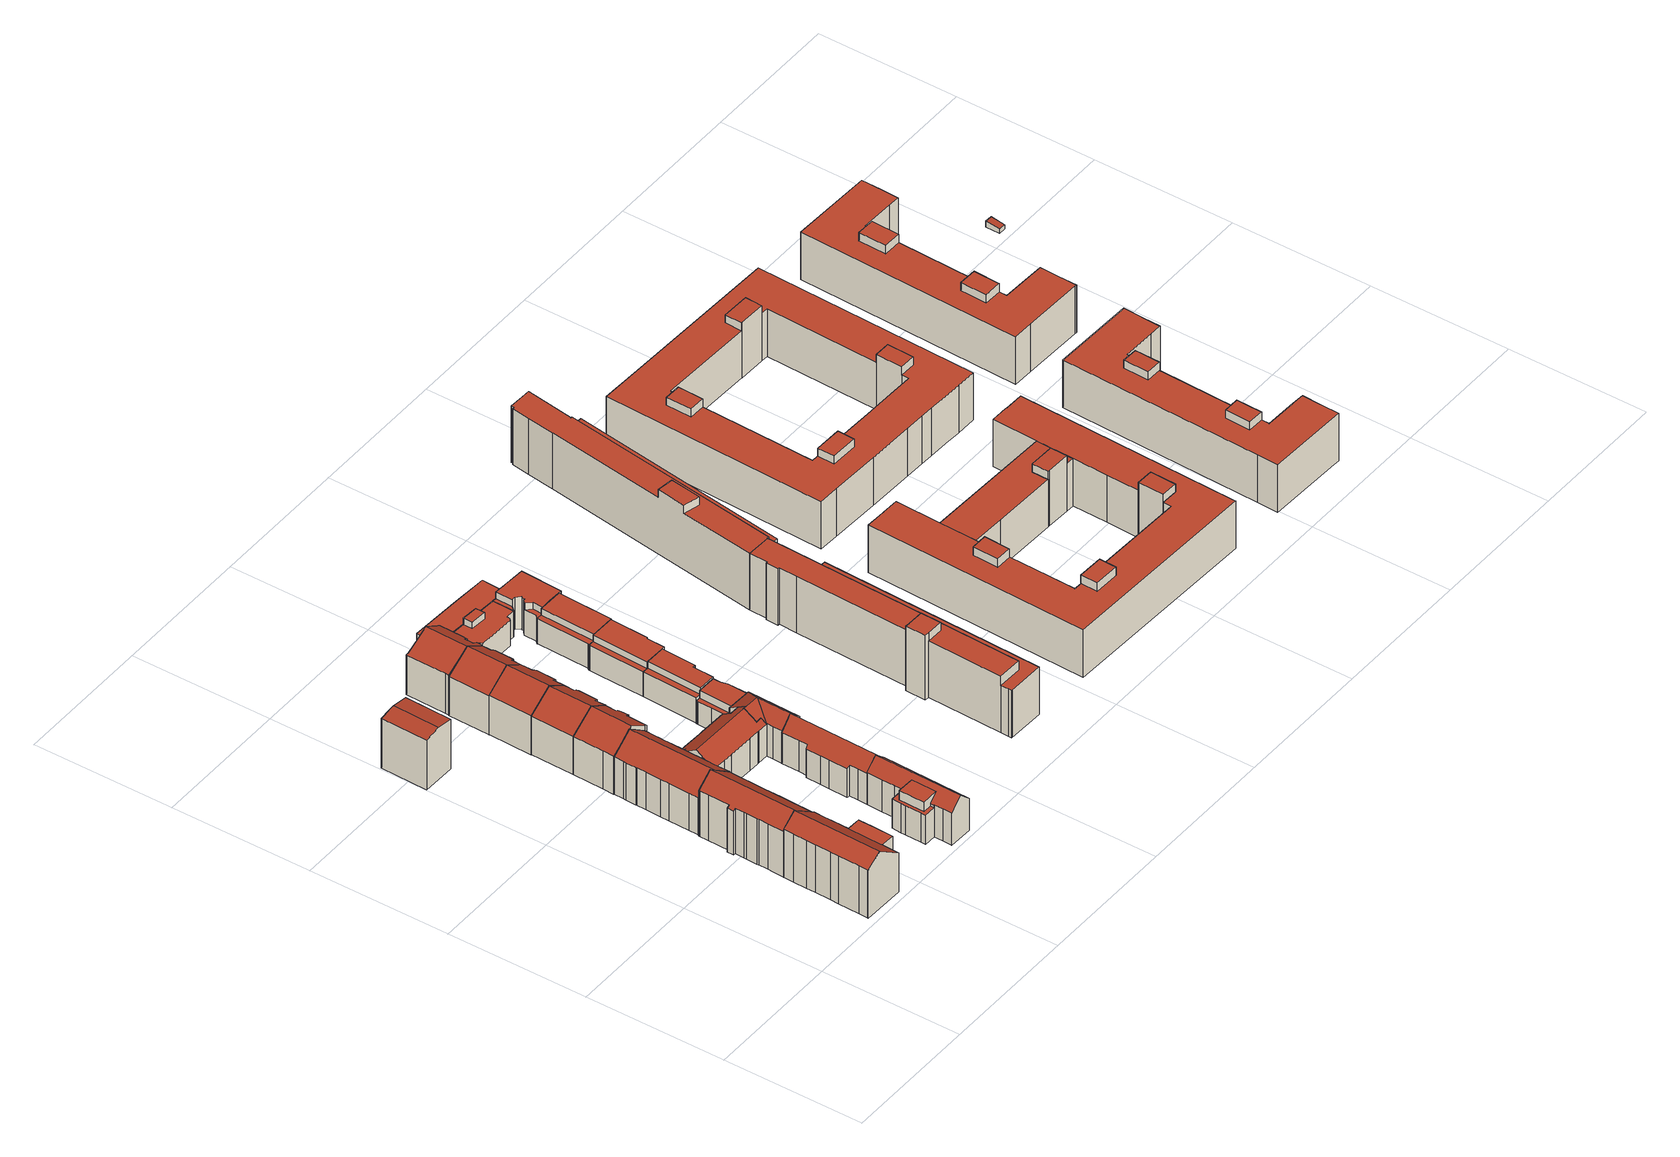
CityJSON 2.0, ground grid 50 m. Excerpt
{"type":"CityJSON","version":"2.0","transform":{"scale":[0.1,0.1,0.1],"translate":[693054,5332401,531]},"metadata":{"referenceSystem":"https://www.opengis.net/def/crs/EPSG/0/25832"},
"CityObjects":{
"building1":{"type":"Building","attributes":{"Gemeindeschluessel":"09162000","HoeheDach":"554.520","HoeheGrund":"532.359","Methode":"2000","NiedrigsteTraufeDesGebaeudes":"547.140","Geometrietyp2DReferenz":"3000","function":"31001_9998","roofType":"3100","measuredHeight":22.16,"storeysAboveGround":6},"geometry":[{"type":"MultiSurface","lod":"2","boundaries":[[[0,1,2,3]],[[4,5,6,7]],[[8,9,10,11]],[[12,13,0,3,14,15,8,11,16,4,7,17,18,19,20,21,22,23,24,25,26,27,28,29]],[[25,30,31,26]],[[1,32,33,34,6,5,35,10,9,36,37,2]],[[38,39,40,41]],[[18,17,34,33,42]],[[14,37,36,15]],[[43,44,40,39,45,46,47,48,49,50,42,33,32]],[[12,29,51,41,40,44]],[[15,36,9,8]],[[51,52,53,31,30,38,41]],[[27,53,52,28]],[[19,50,49,20]],[[11,10,35,16]],[[7,6,34,17]],[[12,44,43,13]],[[25,24,45,39,38,30]],[[0,13,43,32,1]],[[16,35,5,4]],[[21,48,47,22]],[[18,42,50,19]],[[23,46,45,24]],[[3,2,37,14]],[[26,31,53,27]],[[28,52,51,29]],[[20,49,48,21]],[[22,47,46,23]]],"semantics":{"surfaces":[{"type":"WallSurface"},{"type":"GroundSurface"},{"type":"RoofSurface"}],"values":[0,0,0,1,0,2,0,0,0,2,0,0,2,0,0,0,0,0,0,0,0,0,0,0,0,0,0,0,0]}}]},
"building2":{"type":"Building","attributes":{"Gemeindeschluessel":"09162000","HoeheDach":"554.260","HoeheGrund":"532.500","Methode":"2000","NiedrigsteTraufeDesGebaeudes":"544.678","Geometrietyp2DReferenz":"3000","function":"31001_9998","roofType":"3100","measuredHeight":21.76,"storeysAboveGround":5},"geometry":[{"type":"MultiSurface","lod":"2","boundaries":[[[54,55,56,57]],[[58,59,60,61]],[[62,63,64,65]],[[66,67,68,69]],[[57,56,59,58]],[[70,63,62,71,72]],[[73,74,75,76,77]],[[78,79,80,68,67,81,82,77,76,42]],[[83,84,85,86]],[[87,88,75,74]],[[61,60,89,90]],[[73,77,82,91]],[[92,93,88,87]],[[94,81,67,95]],[[91,82,81,94]],[[96,68,80,97]],[[98,96,97,99,100,101,72,71,62,65,83,86,54,57,58,61,90,102,92,87,74,73,91,94,95,103]],[[97,80,79,99]],[[101,100,78,42,104]],[[102,105,93,92]],[[106,98,103,107]],[[99,79,78,100]],[[103,95,67,66,107]],[[106,107,66,69]],[[101,104,70,72]],[[90,89,105,102]],[[69,68,96,98,106]],[[86,85,55,54]],[[70,104,42,76,75,88,93,105,89,60,59,56,55,85,84,64,63]],[[65,64,84,83]]],"semantics":{"surfaces":[{"type":"WallSurface"},{"type":"RoofSurface"},{"type":"GroundSurface"}],"values":[0,0,0,0,0,0,0,1,0,0,0,0,0,0,0,0,2,0,0,0,0,0,0,1,0,0,0,0,1,0]}}]},
"building3":{"type":"Building","attributes":{"Gemeindeschluessel":"09162000","HoeheDach":"551.074","HoeheGrund":"531.020","Methode":"1000","NiedrigsteTraufeDesGebaeudes":"550.187","Geometrietyp2DReferenz":"3000","function":"31001_1000","roofType":"3100","measuredHeight":20.05,"storeysAboveGround":6},"geometry":[{"type":"MultiSurface","lod":"2","boundaries":[[[108,109,110,111]],[[112,110,109,113]],[[113,109,108,114]],[[114,115,116,117,118,112,113]],[[117,119,120,118]],[[116,121,119,117]],[[111,110,120,119,121]],[[110,112,118,120]],[[115,114,108,111,121,116]]],"semantics":{"surfaces":[{"type":"RoofSurface"},{"type":"WallSurface"},{"type":"GroundSurface"}],"values":[0,1,1,2,1,1,0,1,1]}}]},
"building4":{"type":"Building","attributes":{"Gemeindeschluessel":"09162000","HoeheDach":"552.948","HoeheGrund":"532.770","Methode":"1000","NiedrigsteTraufeDesGebaeudes":"547.235","Geometrietyp2DReferenz":"3000","function":"31001_1000","roofType":"3100","measuredHeight":20.18,"storeysAboveGround":5},"geometry":[{"type":"MultiSurface","lod":"2","boundaries":[[[122,123,124,125]],[[126,127,128,129]],[[130,131,132,82,133]],[[134,135,136,137]],[[138,139,127,126]],[[140,141,142,143]],[[129,128,144,145]],[[146,147,148,149]],[[150,151,141,140]],[[152,153,154,155]],[[156,82,132,124,123,142,141,151,157,148,147,158,159,136,135,160]],[[133,82,156,161]],[[162,163,139,138]],[[137,136,159,164]],[[131,165,144,128,127,139,163,166,154,153,167,124,132]],[[168,160,135,134]],[[145,144,165,169]],[[164,159,158,170]],[[130,133,161,168,134,137,164,170,146,149,171,150,140,143,122,125,172,152,155,173,162,138,126,129,145,169]],[[172,167,153,152]],[[161,156,160,168]],[[155,154,166,173]],[[171,157,151,150]],[[169,165,131,130]],[[173,166,163,162]],[[125,124,167,172]],[[149,148,157,171]],[[170,158,147,146]],[[143,142,123,122]]],"semantics":{"surfaces":[{"type":"WallSurface"},{"type":"RoofSurface"},{"type":"GroundSurface"}],"values":[0,0,0,0,0,0,0,0,0,0,1,0,0,0,1,0,0,0,2,0,0,0,0,0,0,0,0,0,0]}}]},
"building5":{"type":"Building","attributes":{"Gemeindeschluessel":"09162000","HoeheDach":"553.216","HoeheGrund":"532.840","Methode":"1000","NiedrigsteTraufeDesGebaeudes":"547.496","Geometrietyp2DReferenz":"3000","function":"31001_1000","roofType":"3100","measuredHeight":20.38,"storeysAboveGround":5},"geometry":[{"type":"MultiSurface","lod":"2","boundaries":[[[174,175,176,177,178,179,180,181,182,183,184,185]],[[122,186,187,188]],[[172,189,190,125]],[[188,187,191,192]],[[193,182,181,194]],[[184,183,195,196,197,198]],[[199,179,178,200]],[[200,178,177,201]],[[199,200,201,202,203,152,204,172,125,122,188,192,197,196,195,193,194,205]],[[195,183,182,193]],[[186,190,189,185,184,198,191,187]],[[205,180,179,199]],[[125,190,186,122]],[[204,152,174,185,189,172]],[[192,191,198,197]],[[203,202,176,175]],[[203,175,174,152]],[[194,181,180,205]],[[201,177,176,202]]],"semantics":{"surfaces":[{"type":"RoofSurface"},{"type":"WallSurface"},{"type":"GroundSurface"}],"values":[0,1,1,1,1,1,1,1,2,1,0,1,1,1,1,1,1,1,1]}}]},
"building6":{"type":"Building","attributes":{"Gemeindeschluessel":"09162000","HoeheDach":"553.239","HoeheGrund":"532.790","Methode":"1000","NiedrigsteTraufeDesGebaeudes":"547.579","Geometrietyp2DReferenz":"3000","function":"31001_1000","roofType":"3100","measuredHeight":20.45,"storeysAboveGround":5},"geometry":[{"type":"MultiSurface","lod":"2","boundaries":[[[206,207,208,209]],[[196,195,210,184,211,197]],[[212,213,214,215,216,217]],[[184,212,217,211]],[[210,208,207,218,219,220,221,213,212,184]],[[222,218,207,206]],[[223,220,219,224]],[[222,206,209,195,196,197,216,215,214,225,223,224]],[[225,221,220,223]],[[214,213,221,225]],[[197,211,217,216]],[[209,208,210,195]],[[224,219,218,222]]],"semantics":{"surfaces":[{"type":"WallSurface"},{"type":"RoofSurface"},{"type":"GroundSurface"}],"values":[0,0,0,1,1,0,0,2,0,0,0,0,0]}}]},
"building7":{"type":"Building","attributes":{"Gemeindeschluessel":"09162000","HoeheDach":"549.230","HoeheGrund":"532.857","Methode":"2000","NiedrigsteTraufeDesGebaeudes":"544.180","Geometrietyp2DReferenz":"3000","function":"31001_9998","roofType":"3100","measuredHeight":16.37,"storeysAboveGround":6},"geometry":[{"type":"MultiSurface","lod":"2","boundaries":[[[226,227,228,229]],[[230,231,232,233]],[[234,226,229,235,236,237,238,239,240,241,242,243,244,245,246,247]],[[248,249,250,251,252]],[[248,253,254,249]],[[254,253,255,256,257]],[[236,235,258,259,260,261]],[[241,240,262,263,264,265]],[[234,266,227,226]],[[237,267,268,238]],[[230,233,269,270,271,272,265,264,255,253,248,252,259,258,228,227,266]],[[260,251,250,257,256,263,262,273,268,267,261]],[[236,261,267,237]],[[256,255,264,263]],[[238,268,273,239]],[[244,270,269,245]],[[246,232,231,247]],[[260,259,252,251]],[[239,273,262,240]],[[250,249,254,257]],[[242,272,271,243]],[[243,271,270,244]],[[229,228,258,235]],[[234,247,231,230,266]],[[246,245,269,233,232]],[[241,265,272,242]]],"semantics":{"surfaces":[{"type":"WallSurface"},{"type":"RoofSurface"},{"type":"GroundSurface"}],"values":[0,1,2,0,1,0,0,0,0,0,1,1,0,0,0,0,0,0,0,0,0,0,0,0,0,0]}}]},
"building8":{"type":"Building","attributes":{"Gemeindeschluessel":"09162000","HoeheDach":"553.313","HoeheGrund":"532.640","Methode":"1000","NiedrigsteTraufeDesGebaeudes":"547.578","Geometrietyp2DReferenz":"3000","function":"31001_1000","roofType":"3100","measuredHeight":20.67,"storeysAboveGround":5},"geometry":[{"type":"MultiSurface","lod":"2","boundaries":[[[274,275,276,277]],[[278,279,213,280,217,281]],[[282,283,284,279,278,281,285,286,287,288,274,277]],[[283,289,290,284]],[[281,217,291,285]],[[287,292,293,288]],[[213,290,289,294,276,275,293,292,295,280]],[[284,290,213,279]],[[280,295,291,217]],[[288,293,275,274]],[[282,294,289,283]],[[277,276,294,282]],[[295,292,287,286,285,291]]],"semantics":{"surfaces":[{"type":"WallSurface"},{"type":"GroundSurface"},{"type":"RoofSurface"}],"values":[0,0,1,0,0,0,2,0,2,0,0,0,0]}}]},
"building9":{"type":"Building","attributes":{"Gemeindeschluessel":"09162000","HoeheDach":"549.310","HoeheGrund":"532.800","Methode":"2000","NiedrigsteTraufeDesGebaeudes":"545.036","Geometrietyp2DReferenz":"3000","function":"31001_1000","roofType":"3100","measuredHeight":16.51,"storeysAboveGround":4},"geometry":[{"type":"MultiSurface","lod":"2","boundaries":[[[296,297,298,299,300,169,145,129,301,302,303,304,305,306,307,308,309,310,311,312,313,314]],[[307,315,316,308]],[[297,317,318,298]],[[300,319,320,169]],[[169,320,321,145]],[[312,311,322,323,324]],[[296,325,317,297]],[[304,326,327,305]],[[328,313,312,324]],[[325,296,314,329]],[[306,330,315,307]],[[302,331,332,303]],[[310,333,322,311]],[[308,316,334,309]],[[129,145,321,335,336]],[[328,324,323,335,321,320,319,337,318,317,325,329]],[[305,327,330,306]],[[129,336,338,301]],[[298,318,337,299]],[[309,334,333,310]],[[313,328,329,314]],[[303,332,326,304]],[[299,337,319,300]],[[331,302,301,338]],[[331,338,336,335,323,322,333,334,316,315,330,327,326,332]]],"semantics":{"surfaces":[{"type":"GroundSurface"},{"type":"WallSurface"},{"type":"RoofSurface"}],"values":[0,1,1,1,1,1,1,1,1,1,1,1,1,1,1,2,1,1,1,1,1,1,1,1,2]}}]},
"building10":{"type":"Building","attributes":{"Gemeindeschluessel":"09162000","HoeheDach":"553.268","HoeheGrund":"532.490","Methode":"1000","NiedrigsteTraufeDesGebaeudes":"547.545","Geometrietyp2DReferenz":"3000","function":"31001_1000","roofType":"3100","measuredHeight":20.78,"storeysAboveGround":5},"geometry":[{"type":"MultiSurface","lod":"2","boundaries":[[[339,340,341,342]],[[343,344,345,346,347,348,349,350,351,352,353,339,342,354,355]],[[356,357,353,352,351,358]],[[348,347,346,292,295,359,360,349]],[[355,361,362,343]],[[344,363,364,345]],[[343,362,363,344]],[[354,365,361,355]],[[342,341,365,354]],[[345,364,292,346]],[[360,366,358,351,350,349]],[[359,295,356,358,366,360]],[[292,364,363,362,361,365,341,340,357,356,295]],[[353,357,340,339]]],"semantics":{"surfaces":[{"type":"WallSurface"},{"type":"GroundSurface"},{"type":"RoofSurface"}],"values":[0,1,0,0,0,0,0,0,0,0,0,2,2,0]}}]},
"building11":{"type":"Building","attributes":{"Gemeindeschluessel":"09162000","HoeheDach":"549.300","HoeheGrund":"532.892","Methode":"2000","NiedrigsteTraufeDesGebaeudes":"543.885","Geometrietyp2DReferenz":"3000","function":"31001_9998","roofType":"3100","measuredHeight":16.41,"storeysAboveGround":4},"geometry":[{"type":"MultiSurface","lod":"2","boundaries":[[[367,368,369,370]],[[371,372,373,374]],[[375,376,368,367]],[[246,377,378,245]],[[379,380,381,378,382,383,384,385,386,369,368,376]],[[387,388,389,390,391,392,393,394,395,371,374,246,245,244,396,397,375,367,370,398,399,400]],[[377,373,372,401,402,403,404,405,406,407,408,382,378]],[[395,401,372,371]],[[390,406,405,391]],[[389,407,406,390]],[[399,385,384,400]],[[387,383,382,408,388]],[[398,386,385,399]],[[400,384,383,387]],[[391,405,404,392]],[[245,378,381,244]],[[392,404,403,393]],[[244,381,380,396]],[[388,408,407,389]],[[396,380,379,397]],[[394,402,401,395]],[[370,369,386,398]],[[397,379,376,375]],[[393,403,402,394]],[[374,373,377,246]]],"semantics":{"surfaces":[{"type":"WallSurface"},{"type":"RoofSurface"},{"type":"GroundSurface"}],"values":[0,0,0,0,1,2,1,0,0,0,0,0,0,0,0,0,0,0,0,0,0,0,0,0,0]}}]},
"building12":{"type":"Building","attributes":{"Gemeindeschluessel":"09162000","HoeheDach":"553.180","HoeheGrund":"532.570","Methode":"2000","NiedrigsteTraufeDesGebaeudes":"547.922","Geometrietyp2DReferenz":"3000","function":"31001_1000","roofType":"3100","measuredHeight":20.61,"storeysAboveGround":5},"geometry":[{"type":"MultiSurface","lod":"2","boundaries":[[[409,410,411,412]],[[413,414,415,416,417,418]],[[419,420,421,422,423,424]],[[425,426,427,428]],[[424,423,429,430]],[[422,431,414,413,418,432,433,434,429,423]],[[428,427,435,436]],[[437,433,432,438]],[[439,440,426,425]],[[431,440,439,441,415,414]],[[429,434,433,437,442,430]],[[421,443,411,410,444,435,427,426,440,431,422]],[[445,443,421,420]],[[446,444,410,409]],[[412,411,443,445]],[[438,432,418,417]],[[428,436,446,409,412,445,420,419,424,430,442,437,438,417,416,415,441,439,425]],[[436,435,444,446]]],"semantics":{"surfaces":[{"type":"WallSurface"},{"type":"RoofSurface"},{"type":"GroundSurface"}],"values":[0,0,0,0,0,1,0,0,0,0,0,1,0,0,0,0,2,0]}}]},
"building13":{"type":"Building","attributes":{"Gemeindeschluessel":"09162000","HoeheDach":"549.310","HoeheGrund":"532.920","Methode":"2000","NiedrigsteTraufeDesGebaeudes":"541.590","Geometrietyp2DReferenz":"3000","function":"31001_1000","roofType":"3100","measuredHeight":16.39,"storeysAboveGround":4},"geometry":[{"type":"MultiSurface","lod":"2","boundaries":[[[328,324,447,448]],[[449,450,451,452,453]],[[454,455,456,457,458,459]],[[460,447,324,461,462]],[[463,464,465,466]],[[452,388,408,453]],[[467,468,469,470,471,472,473]],[[450,449,474,475]],[[408,476,473,472,477]],[[454,459,478,479]],[[476,389,467,473]],[[480,481,482,483]],[[328,484,477,461,324]],[[448,475,474,484,328]],[[485,486,464,463]],[[389,476,408,388]],[[467,389,388,452,451,450,475,448,447,460,487,480,483,485,463,466,488,455,454,479,468]],[[487,489,481,480]],[[490,471,470,491,492,493]],[[408,477,484,474,449,453]],[[485,483,482,490,493,486]],[[460,462,489,487]],[[492,491,458,457]],[[490,482,481,489,462,461,477,472,471]],[[479,478,469,468]],[[492,457,456,494,465,464,486,493]],[[466,465,494,488]],[[488,494,456,455]],[[470,469,478,459,458,491]]],"semantics":{"surfaces":[{"type":"WallSurface"},{"type":"RoofSurface"},{"type":"GroundSurface"}],"values":[0,0,0,0,0,0,0,0,1,0,0,0,1,0,0,0,2,0,0,1,0,0,0,1,0,1,0,0,1]}}]},
"building14":{"type":"Building","attributes":{"Gemeindeschluessel":"09162000","HoeheDach":"545.118","HoeheGrund":"533.070","Methode":"2000","NiedrigsteTraufeDesGebaeudes":"542.620","Geometrietyp2DReferenz":"3000","function":"31001_1000","roofType":"1000","measuredHeight":12.05,"storeysAboveGround":4},"geometry":[{"type":"MultiSurface","lod":"2","boundaries":[[[495,496,497,498,499,500,501]],[[502,503,504,505,506,507,508]],[[497,509,510,504,503,498]],[[511,509,497,496]],[[505,504,510,512]],[[499,498,503,502]],[[512,510,509,511]],[[512,511,496,495,501,507,506,505]],[[501,500,508,507]],[[499,502,508,500]]],"semantics":{"surfaces":[{"type":"WallSurface"},{"type":"RoofSurface"},{"type":"GroundSurface"}],"values":[0,0,1,0,0,0,0,2,0,1]}}]},
"building15":{"type":"Building","attributes":{"Gemeindeschluessel":"09162000","HoeheDach":"544.838","HoeheGrund":"532.500","Methode":"2000","NiedrigsteTraufeDesGebaeudes":"542.390","Geometrietyp2DReferenz":"3000","function":"31001_1000","roofType":"1000","measuredHeight":12.34,"storeysAboveGround":3},"geometry":[{"type":"MultiSurface","lod":"2","boundaries":[[[513,514,515,516]],[[517,518,519,520]],[[521,522,518,517,523,524,525,526,527,528]],[[529,530,522,521]],[[531,532,533,515,514,534,535,536,537,538,539,540,541,542,523,517,520,529,521,528,543,544,545]],[[516,515,533,546]],[[519,518,522,530]],[[547,539,538,548]],[[549,540,539,547]],[[550,551,549,547,548,552,553,554,555,513,516,546,556,557,558,559,560,527,526,525,524]],[[551,550,524,523,542,541]],[[554,553,536,535,534,555]],[[545,544,543,528,527,560,559,558]],[[552,548,538,537,536,553]],[[555,534,514,513]],[[556,546,533,532,531,557]],[[551,541,540,549]],[[557,531,545,558]],[[520,519,530,529]]],"semantics":{"surfaces":[{"type":"WallSurface"},{"type":"RoofSurface"},{"type":"GroundSurface"}],"values":[0,0,0,0,1,0,1,0,0,2,0,0,0,0,0,0,0,0,0]}}]},
"building16":{"type":"Building","attributes":{"Gemeindeschluessel":"09162000","HoeheDach":"545.109","HoeheGrund":"533.060","Methode":"2000","NiedrigsteTraufeDesGebaeudes":"542.620","Geometrietyp2DReferenz":"3000","function":"31001_1000","roofType":"1000","measuredHeight":12.05,"storeysAboveGround":4},"geometry":[{"type":"MultiSurface","lod":"2","boundaries":[[[504,561,562,563,564,565,566]],[[567,566,565,568]],[[568,565,564,569,570,571,572]],[[573,561,504,505]],[[574,562,561,573]],[[575,576,572,571,577,578]],[[579,505,504,566,567,508,507]],[[508,580,575,578,581,507]],[[582,574,573,505,579,507,581,578,577,571,570,569]],[[567,568,572,576,575,580,508]],[[582,563,562,574]],[[569,564,563,582]]],"semantics":{"surfaces":[{"type":"RoofSurface"},{"type":"WallSurface"},{"type":"GroundSurface"}],"values":[0,1,1,1,1,1,1,1,2,0,1,1]}}]},
"building17":{"type":"Building","attributes":{"Gemeindeschluessel":"09162000","HoeheDach":"542.545","HoeheGrund":"532.040","Methode":"1000","NiedrigsteTraufeDesGebaeudes":"542.545","Geometrietyp2DReferenz":"3000","function":"31001_9998","roofType":"1000","measuredHeight":10.51,"storeysAboveGround":3},"geometry":[{"type":"MultiSurface","lod":"2","boundaries":[[[583,584,585,586]],[[586,585,587,588]],[[587,585,584,589,590,591,592,593]],[[594,593,592,595]],[[588,587,593,594]],[[596,583,586,588,594,595,597,598]],[[591,590,598,597,595,592]],[[583,596,598,590,589,584]]],"semantics":{"surfaces":[{"type":"WallSurface"},{"type":"RoofSurface"},{"type":"GroundSurface"}],"values":[0,0,1,0,0,2,0,0]}}]},
"building18":{"type":"Building","attributes":{"Gemeindeschluessel":"09162000","HoeheDach":"545.129","HoeheGrund":"533.000","Methode":"2000","NiedrigsteTraufeDesGebaeudes":"542.633","Geometrietyp2DReferenz":"3000","function":"31001_1000","roofType":"1000","measuredHeight":12.13,"storeysAboveGround":4},"geometry":[{"type":"MultiSurface","lod":"2","boundaries":[[[599,600,601,602]],[[603,604,605,606,607,608,609,610]],[[605,604,564,600,599,572,606]],[[606,572,611,607]],[[599,602,612,611,572]],[[602,601,613,610,609,608,612]],[[564,614,613,601,600]],[[610,613,614,603]],[[603,614,564,604]],[[607,611,612,608]]],"semantics":{"surfaces":[{"type":"WallSurface"},{"type":"GroundSurface"},{"type":"RoofSurface"}],"values":[0,1,0,0,2,0,2,0,0,0]}}]},
"building19":{"type":"Building","attributes":{"Gemeindeschluessel":"09162000","HoeheDach":"545.130","HoeheGrund":"532.700","Methode":"2000","NiedrigsteTraufeDesGebaeudes":"542.538","Geometrietyp2DReferenz":"3000","function":"31001_1000","roofType":"1000","measuredHeight":12.43,"storeysAboveGround":4},"geometry":[{"type":"MultiSurface","lod":"2","boundaries":[[[615,616,617,618]],[[616,619,620,621]],[[622,621,620,623,624,625,626,627,585]],[[628,629,630,631]],[[631,630,632,633]],[[634,635,636,637]],[[638,639,640,641]],[[642,643,644,645,646,647,648]],[[649,650,651,652,653,648,647,646,634,637,628,631,633,615,618,654,627,626,625,624,655]],[[617,656,585,627,654,618]],[[653,657,642,648]],[[637,636,629,628]],[[646,645,635,634]],[[633,632,619,616,615]],[[655,658,659,649]],[[632,630,629,636,635,645,644,640,639,660,613,659,658,623,620,619]],[[638,641,643,642,657]],[[624,623,658,655]],[[649,659,613,650]],[[616,621,622,585,656,617]],[[652,651,650,613,660,639,638,657,653]],[[641,640,644,643]]],"semantics":{"surfaces":[{"type":"WallSurface"},{"type":"GroundSurface"},{"type":"RoofSurface"}],"values":[0,0,0,0,0,0,0,0,1,0,0,0,0,0,0,2,2,0,0,2,0,0]}}]},
"building20":{"type":"Building","attributes":{"Gemeindeschluessel":"09162000","HoeheDach":"557.355","HoeheGrund":"532.580","Methode":"2000","NiedrigsteTraufeDesGebaeudes":"550.831","Geometrietyp2DReferenz":"3000","function":"31001_9998","roofType":"1000","measuredHeight":24.77,"storeysAboveGround":7},"geometry":[{"type":"MultiSurface","lod":"2","boundaries":[[[661,662,663,664]],[[665,666,667,668]],[[669,663,662,670,671]],[[671,670,672,673,674]],[[675,676,677,678]],[[679,680,681,682]],[[683,684,685,686]],[[687,688,689,690]],[[682,681,691,692]],[[679,687,690,680]],[[693,694,672,670]],[[695,696,683,686]],[[697,698,699,700,701]],[[702,685,684,703,704]],[[705,706,676,675]],[[690,689,704,703,664,663,691,681,680]],[[701,700,707,708]],[[668,667,706,705]],[[687,679,682,692,669,671,674,697,701,708,665,668,705,675,678,695,686,685,702,688]],[[684,661,664,703]],[[707,666,665,708]],[[661,684,683,696,677,676,706,667,666,707,700,709,693,670,662]],[[677,696,695,678]],[[709,710,694,693]],[[672,694,710,699,698,673]],[[702,704,689,688]],[[692,691,663,669]],[[700,699,710,709]],[[674,673,698,697]]],"semantics":{"surfaces":[{"type":"WallSurface"},{"type":"RoofSurface"},{"type":"GroundSurface"}],"values":[0,0,0,0,0,0,0,0,0,0,0,0,0,0,0,1,0,0,2,0,0,1,0,0,1,0,0,0,0]}}]},
"building21":{"type":"Building","attributes":{"Gemeindeschluessel":"09162000","HoeheDach":"557.400","HoeheGrund":"532.579","Methode":"2000","NiedrigsteTraufeDesGebaeudes":"550.800","Geometrietyp2DReferenz":"3000","function":"31001_9998","roofType":"1000","measuredHeight":24.82,"storeysAboveGround":7},"geometry":[{"type":"MultiSurface","lod":"2","boundaries":[[[695,696,677,678]],[[711,712,713,714,715,716]],[[717,718,719,720,721,722]],[[713,722,721,714]],[[723,724,678,677,725,726,727,728,729,730]],[[728,727,731,732]],[[726,733,731,727]],[[711,716,696,695]],[[717,722,713,712]],[[734,733,726,725]],[[735,736,737,738]],[[739,740,741,737,736,742,729,728,732,734,725,677,696,716,715,720,719]],[[739,719,718,743,744]],[[711,695,678,724,723,730,745,735,738,746,747,744,743,718,717,712]],[[746,741,740,747]],[[730,729,742,745]],[[738,737,741,746]],[[747,740,739,744]],[[745,742,736,735]],[[732,731,733,734]],[[721,720,715,714]]],"semantics":{"surfaces":[{"type":"WallSurface"},{"type":"RoofSurface"},{"type":"GroundSurface"}],"values":[0,0,0,1,0,0,1,0,0,0,0,1,0,2,0,0,0,0,0,0,0]}}]},
"building22":{"type":"Building","attributes":{"Gemeindeschluessel":"09162000","HoeheDach":"553.884","HoeheGrund":"532.580","Methode":"1000","NiedrigsteTraufeDesGebaeudes":"553.884","Geometrietyp2DReferenz":"3000","function":"31001_9998","roofType":"1000","measuredHeight":21.3,"storeysAboveGround":6},"geometry":[{"type":"MultiSurface","lod":"2","boundaries":[[[748,749,750,751]],[[752,753,748,751]],[[753,754,749,748]],[[751,750,755,752]],[[752,755,754,753]],[[750,749,754,755]]],"semantics":{"surfaces":[{"type":"WallSurface"},{"type":"GroundSurface"},{"type":"RoofSurface"}],"values":[0,1,0,0,0,2]}}]},
"building23":{"type":"Building","attributes":{"Gemeindeschluessel":"09162000","HoeheDach":"553.900","HoeheGrund":"532.550","Methode":"1000","NiedrigsteTraufeDesGebaeudes":"553.900","Geometrietyp2DReferenz":"3000","function":"31001_9998","roofType":"1000","measuredHeight":21.35,"storeysAboveGround":6},"geometry":[{"type":"MultiSurface","lod":"2","boundaries":[[[756,757,758,759]],[[760,761,756,759]],[[759,758,762,760]],[[760,762,763,761]],[[758,757,763,762]],[[761,763,757,756]]],"semantics":{"surfaces":[{"type":"WallSurface"},{"type":"GroundSurface"},{"type":"RoofSurface"}],"values":[0,1,0,0,2,0]}}]},
"building24":{"type":"Building","attributes":{"Gemeindeschluessel":"09162000","HoeheDach":"550.800","HoeheGrund":"532.550","Methode":"2000","NiedrigsteTraufeDesGebaeudes":"550.800","Geometrietyp2DReferenz":"3000","function":"31001_9998","roofType":"1000","measuredHeight":18.25,"storeysAboveGround":5},"geometry":[{"type":"MultiSurface","lod":"2","boundaries":[[[759,764,765,756]],[[766,767,768,769]],[[770,771,772,773]],[[774,775,776,777]],[[760,778,764,759]],[[779,780,769,768]],[[781,782,783,784]],[[785,786,787,788]],[[789,790,782,781]],[[769,780,770,773,791,792,793,794,795,796,797,798,799,760,759,756,785,788,800,801,802,803,804,805,774,777,806,789,781,784,766]],[[798,807,808,799]],[[779,768,767,783,782,790,809,776,775,810,811,812,813,814,815,787,786,765,764,778,808,807,816,817,818,819,820,821,822,772,771]],[[788,787,815,800]],[[796,817,816,797]],[[777,776,809,806]],[[806,809,790,789]],[[804,811,810,805]],[[792,821,820,793]],[[803,812,811,804]],[[791,822,821,792]],[[802,813,812,803]],[[799,808,778,760]],[[801,814,813,802]],[[793,820,819,794]],[[756,765,786,785]],[[800,815,814,801]],[[794,819,818,795]],[[805,810,775,774]],[[773,772,822,791]],[[784,783,767,766]],[[780,779,771,770]],[[797,816,807,798]],[[795,818,817,796]]],"semantics":{"surfaces":[{"type":"WallSurface"},{"type":"GroundSurface"},{"type":"RoofSurface"}],"values":[0,0,0,0,0,0,0,0,0,1,0,2,0,0,0,0,0,0,0,0,0,0,0,0,0,0,0,0,0,0,0,0,0]}}]},
"building25":{"type":"Building","attributes":{"Gemeindeschluessel":"09162000","HoeheDach":"550.809","HoeheGrund":"532.490","Methode":"1000","NiedrigsteTraufeDesGebaeudes":"550.809","Geometrietyp2DReferenz":"3000","function":"31001_9998","roofType":"1000","measuredHeight":18.32,"storeysAboveGround":5},"geometry":[{"type":"MultiSurface","lod":"2","boundaries":[[[810,823,824,805]],[[774,805,824,825,826,827,828,793,792]],[[829,830,827,826]],[[821,775,774,792]],[[820,821,792,793]],[[830,831,828,827]],[[823,832,825,824]],[[832,829,826,825]],[[775,810,805,774]],[[831,820,793,828]],[[821,820,831,830,829,832,823,810,775]]],"semantics":{"surfaces":[{"type":"WallSurface"},{"type":"GroundSurface"},{"type":"RoofSurface"}],"values":[0,1,0,0,0,0,0,0,0,0,2]}}]},
"building26":{"type":"Building","attributes":{"Gemeindeschluessel":"09162000","HoeheDach":"553.887","HoeheGrund":"532.590","Methode":"1000","NiedrigsteTraufeDesGebaeudes":"553.887","Geometrietyp2DReferenz":"3000","function":"31001_9998","roofType":"1000","measuredHeight":21.3,"storeysAboveGround":6},"geometry":[{"type":"MultiSurface","lod":"2","boundaries":[[[833,834,835,836]],[[837,838,835,834]],[[839,837,834,833]],[[838,840,836,835]],[[840,838,837,839]],[[840,839,833,836]]],"semantics":{"surfaces":[{"type":"GroundSurface"},{"type":"WallSurface"},{"type":"RoofSurface"}],"values":[0,1,1,1,2,1]}}]},
"building27":{"type":"Building","attributes":{"Gemeindeschluessel":"09162000","HoeheDach":"553.899","HoeheGrund":"532.590","Methode":"1000","NiedrigsteTraufeDesGebaeudes":"553.899","Geometrietyp2DReferenz":"3000","function":"31001_9998","roofType":"1000","measuredHeight":21.31,"storeysAboveGround":6},"geometry":[{"type":"MultiSurface","lod":"2","boundaries":[[[841,842,843,844]],[[845,846,847,848]],[[842,847,846,849,843]],[[844,850,845,848,841]],[[848,847,842,841]],[[850,849,846,845]],[[844,843,849,850]]],"semantics":{"surfaces":[{"type":"WallSurface"},{"type":"RoofSurface"},{"type":"GroundSurface"}],"values":[0,0,1,2,0,0,0]}}]},
"building28":{"type":"Building","attributes":{"Gemeindeschluessel":"09162000","HoeheDach":"553.832","HoeheGrund":"532.540","Methode":"2000","NiedrigsteTraufeDesGebaeudes":"550.790","Geometrietyp2DReferenz":"3000","function":"31001_9998","roofType":"1000","measuredHeight":21.29,"storeysAboveGround":5},"geometry":[{"type":"MultiSurface","lod":"2","boundaries":[[[851,852,853,854]],[[855,856,857,858]],[[859,860,861,862,851,854,863,864,865,866,867,868],[869,855,858,870,871,872,873,874,875,876,877,878,879,880,881,882,883,884,885,886,887,888,889]],[[890,891,892,893]],[[888,894,895,889]],[[864,896,897,865]],[[898,899,900,901]],[[901,900,902,903]],[[865,897,904,866]],[[905,906,907,908]],[[903,902,909,910]],[[857,856,911,912,913,914]],[[876,915,916,877]],[[917,918,919,920]],[[906,921,922,923,907]],[[919,918,924,925,892,891]],[[863,926,896,864]],[[927,913,912,928]],[[918,917,929,882,881,880,924]],[[923,922,930,894,888,887,886]],[[931,921,906,905]],[[879,925,924,880]],[[928,912,911,932]],[[872,933,934,873]],[[896,926,853,852,935,936,937,938,939,940,904,897],[903,910,934,933,941,942,927,928,932,895,894,930,931,905,908,943,944,929,917,920,890,893,916,915,898,901]],[[882,929,944,883]],[[940,939,868,867,866,904]],[[868,939,938,859]],[[862,935,852,851]],[[920,919,891,890]],[[943,884,883,944]],[[899,909,902,900]],[[893,892,925,879,878,877,916]],[[871,870,858,857,914,942,941,933,872]],[[869,889,895,932,911,856,855]],[[943,908,907,923,886,885,884]],[[861,860,937,936,935,862]],[[854,853,926,863]],[[942,914,913,927]],[[859,938,937,860]],[[898,915,876,875,874,873,934,910,909,899]],[[930,922,921,931]]],"semantics":{"surfaces":[{"type":"WallSurface"},{"type":"GroundSurface"},{"type":"RoofSurface"}],"values":[0,0,1,0,0,0,0,0,0,0,0,2,0,0,2,2,0,0,0,0,0,0,0,0,2,0,0,0,0,0,0,2,0,0,0,0,0,0,0,0,0,0]}}]},
"building29":{"type":"Building","attributes":{"Gemeindeschluessel":"09162000","HoeheDach":"553.860","HoeheGrund":"532.530","Methode":"2000","NiedrigsteTraufeDesGebaeudes":"550.780","Geometrietyp2DReferenz":"3000","function":"31001_9998","roofType":"1000","measuredHeight":21.33,"storeysAboveGround":5},"geometry":[{"type":"MultiSurface","lod":"2","boundaries":[[[945,946,947,948]],[[949,950,951,952]],[[953,954,955,956]],[[957,958,959,960]],[[952,951,961,962]],[[963,964,965,966]],[[967,968,969,970]],[[971,972,965,946,945,973]],[[974,975,976,977]],[[972,978,979,966,965]],[[973,980,981,982,983,984,971]],[[985,986,987,988,989,990]],[[991,955,954,968,967,992,957,960,980,973,945,948,963,966,979,961,951,950,985,990,976,975]],[[946,965,964,947]],[[969,968,954,953]],[[956,955,991,993]],[[991,975,974,994,993]],[[960,959,981,980]],[[961,979,978,962]],[[992,995,958,957]],[[995,982,981,959,958]],[[986,985,950,949]],[[978,972,971,984,983,970,969,953,956,993,994,974,977,989,988,987,986,949,952,962]],[[990,989,977,976]],[[948,947,964,963]],[[970,983,982,995,992,967]]],"semantics":{"surfaces":[{"type":"WallSurface"},{"type":"RoofSurface"},{"type":"GroundSurface"}],"values":[0,0,0,0,0,0,0,0,0,0,0,0,1,1,0,0,0,0,0,0,1,0,2,0,0,0]}}]},
"building30":{"type":"Building","attributes":{"Gemeindeschluessel":"09162000","HoeheDach":"554.000","HoeheGrund":"532.495","Methode":"2000","NiedrigsteTraufeDesGebaeudes":"550.800","Geometrietyp2DReferenz":"3000","function":"31001_9998","roofType":"1000","measuredHeight":21.5,"storeysAboveGround":5},"geometry":[{"type":"MultiSurface","lod":"2","boundaries":[[[996,997,998,999,1000,1001]],[[1002,1003,1004,1005,1006,1007,1008,1009,1010,1011,1012,1013,1014,1015,1016,1017,1018,1019,1020,1021,1022,1023]],[[1024,1009,1008,1025]],[[1026,1014,1013,1027]],[[1028,1029,1030,1031,1020,1019]],[[1012,1011,1032,1033]],[[1022,1034,1035,1023]],[[1032,1011,1010,1036]],[[1028,1019,1018,1037]],[[1021,1038,1034,1022]],[[1036,1010,1009,1024]],[[1002,996,1001,1003]],[[1002,1023,1035,1030,1029,1039,1040,997,996]],[[1027,1013,1012,1033]],[[1041,1007,1006,1042]],[[1043,998,997,1040]],[[1043,1042,1006,1005,999,998]],[[1044,1016,1015,1045]],[[1004,1000,999,1005]],[[1037,1018,1017,1046]],[[1045,1015,1014,1026]],[[1003,1001,1000,1004]],[[1025,1008,1007,1041]],[[1043,1040,1039,1029,1028,1037,1046,1044,1045,1026,1027,1033,1032,1036,1024,1025,1041,1042]],[[1046,1017,1016,1044]],[[1031,1030,1035,1034,1038]],[[1020,1031,1038,1021]]],"semantics":{"surfaces":[{"type":"RoofSurface"},{"type":"WallSurface"},{"type":"GroundSurface"}],"values":[0,0,1,1,1,1,1,1,1,1,1,1,1,1,1,1,1,1,1,1,1,1,1,2,1,0,1]}}]},
"building31":{"type":"Building","attributes":{"Gemeindeschluessel":"09162000","HoeheDach":"534.777","HoeheGrund":"532.640","Methode":"1000","NiedrigsteTraufeDesGebaeudes":"534.293","Geometrietyp2DReferenz":"3000","function":"31001_2000","roofType":"1000","measuredHeight":2.14},"geometry":[{"type":"MultiSurface","lod":"2","boundaries":[[[1047,1048,1049,1050]],[[1051,1052,1048,1047]],[[1053,1049,1048,1052]],[[1051,1047,1050,1054]],[[1054,1053,1052,1051]],[[1050,1049,1053,1054]]],"semantics":{"surfaces":[{"type":"WallSurface"},{"type":"RoofSurface"},{"type":"GroundSurface"}],"values":[0,0,1,2,0,0]}}]}
},
"vertices":[
[266,20,14],[266,20,199],[266,22,199],[266,22,14],[273,298,14],[273,298,199],[274,331,199],[274,331,14],[270,161,14],[270,161,199],[271,215,199],[271,215,14],[418,80,14],[416,16,14],[267,55,14],[269,129,14],[272,247,14],[274,333,14],[331,332,14],[424,329,14],[423,290,14],[423,265,14],[423,260,14],[422,226,14],[421,205,14],[475,204,14],[474,179,14],[473,156,14],[472,97,14],[471,78,14],[475,204,161],[474,179,161],[320,18,235],[328,332,235],[274,333,199],[272,247,199],[269,129,199],[267,55,199],[422,205,161],[422,205,164],[418,80,164],[418,80,161],[331,332,233],[416,16,165],[418,80,165],[421,205,165],[422,226,165],[423,260,164],[423,265,165],[423,290,164],[424,329,165],[471,78,161],[472,97,161],[473,156,161],
[278,471,15],[278,471,190],[278,479,190],[278,479,15],[279,511,15],[279,511,190],[271,511,184],[271,511,15],[276,392,15],[276,392,190],[277,424,190],[277,424,15],[429,514,137],[429,514,161],[428,453,161],[428,453,137],[274,335,190],[275,368,15],[274,335,15],[339,645,15],[282,646,15],[282,646,190],[339,645,233],[339,645,232],[331,332,232],[424,329,161],[427,427,161],[433,642,161],[357,644,219],[277,426,15],[277,426,190],[277,430,190],[277,430,15],[282,643,15],[282,643,190],[272,535,184],[272,535,15],[357,644,15],[282,612,15],[282,612,190],[433,642,15],[429,514,15],[428,453,15],[427,427,15],[443,453,15],[424,329,15],[331,332,15],[274,333,15],[280,535,15],[444,514,15],[274,333,190],[280,535,190],[443,453,137],[444,514,137],
[123,1431,192],[127,1598,192],[68,1599,201],[63,1433,201],[68,1599,0],[127,1598,0],[123,1431,0],[63,1433,0],[3,1434,0],[8,1601,0],[45,1600,0],[8,1601,192],[45,1600,197],[3,1434,192],
[291,959,18],[291,959,162],[366,957,219],[366,957,18],[438,853,18],[438,853,163],[437,817,163],[437,817,18],[433,642,18],[433,642,162],[358,644,219],[357,644,18],[283,650,18],[283,650,162],[283,681,162],[283,681,18],[439,886,18],[439,886,162],[290,925,18],[290,925,162],[291,956,162],[291,956,18],[435,720,162],[435,720,18],[288,842,18],[288,842,162],[288,874,162],[288,874,18],[289,915,18],[289,915,162],[441,955,18],[441,955,162],[441,947,162],[441,947,18],[339,645,206],[288,879,162],[286,787,162],[285,755,162],[282,646,163],[339,645,18],[439,891,18],[439,891,163],[285,755,18],[434,699,162],[440,926,162],[371,957,216],[282,646,18],[434,699,18],[286,787,18],[288,879,18],[371,957,18],[440,926,18],
[441,955,182],[452,955,175],[453,996,175],[454,1030,175],[464,1030,168],[470,1034,165],[469,1061,166],[462,1067,170],[454,1067,175],[456,1107,175],[383,1108,222],[379,957,222],[291,959,166],[290,959,165],[290,959,18],[371,957,217],[366,957,214],[291,998,165],[291,998,18],[454,1067,18],[462,1067,18],[456,1107,18],[383,1108,18],[294,1109,18],[294,1109,165],[470,1034,18],[464,1030,18],[454,1030,18],[453,996,18],[452,955,18],[379,957,18],[469,1061,18],
[468,1146,18],[468,1146,168],[456,1146,176],[456,1146,18],[456,1107,176],[294,1109,166],[387,1263,222],[459,1261,176],[459,1261,18],[387,1263,18],[298,1264,18],[298,1264,166],[472,1150,166],[474,1217,166],[469,1222,169],[458,1222,176],[472,1150,18],[469,1222,18],[474,1217,18],[458,1222,18],
[676,12,19],[676,12,143],[677,42,143],[677,42,19],[719,8,182],[761,7,143],[769,320,143],[727,321,182],[676,9,19],[677,73,19],[634,74,19],[635,93,19],[636,147,19],[637,164,19],[638,199,19],[681,198,19],[681,222,19],[682,266,19],[684,322,19],[726,321,19],[769,320,19],[761,7,19],[706,87,168],[645,88,168],[645,88,132],[677,88,132],[677,88,142],[708,177,168],[647,179,168],[679,178,142],[679,178,132],[647,179,132],[677,73,143],[677,73,142],[677,73,132],[634,74,132],[638,199,132],[680,198,132],[680,198,142],[681,198,143],[676,9,143],[635,93,132],[636,147,132],[726,321,182],[684,322,143],[682,266,143],[681,222,143],[637,164,132],
[473,1377,16],[473,1377,169],[478,1372,166],[478,1372,16],[387,1263,16],[459,1261,16],[387,1263,223],[298,1264,16],[476,1304,16],[472,1300,16],[461,1301,16],[302,1420,16],[391,1419,16],[463,1417,16],[463,1377,16],[472,1300,168],[461,1301,176],[302,1420,166],[463,1417,176],[463,1377,176],[476,1304,166],[391,1419,223],
[654,694,18],[650,694,18],[613,695,18],[522,697,18],[484,698,18],[455,817,18],[455,832,18],[485,831,18],[544,829,18],[556,829,18],[657,826,18],[656,795,18],[658,795,18],[690,794,18],[690,763,18],[674,764,18],[673,714,18],[694,714,18],[694,693,18],[656,795,160],[658,795,160],[650,694,141],[613,695,141],[484,698,141],[434,699,141],[435,720,155],[674,764,180],[674,759,183],[673,714,154],[654,694,141],[544,829,140],[556,829,141],[694,714,154],[694,693,141],[657,826,141],[455,832,140],[485,831,140],[690,763,180],[690,794,160],[436,765,183],[437,817,150],[522,697,141],[455,817,150],
[467,1548,15],[467,1548,176],[467,1530,176],[467,1530,15],[480,1458,15],[475,1454,15],[464,1453,15],[463,1417,15],[391,1419,15],[362,1419,15],[302,1420,15],[302,1421,15],[306,1568,15],[395,1565,15],[467,1562,15],[478,1530,15],[482,1526,15],[395,1565,223],[467,1562,176],[306,1568,165],[362,1419,204],[302,1420,165],[482,1526,165],[480,1458,166],[475,1454,169],[464,1453,176],[478,1530,168],[302,1421,165],
[678,457,19],[678,457,129],[679,486,129],[679,486,19],[778,374,19],[778,374,129],[771,374,137],[771,374,19],[677,388,19],[677,388,129],[769,320,137],[726,321,183],[686,387,139],[685,355,139],[684,322,139],[734,635,183],[692,636,139],[691,572,139],[690,541,139],[681,541,129],[692,636,19],[735,635,19],[778,633,19],[776,562,19],[783,561,19],[783,531,19],[775,531,19],[772,409,19],[779,409,19],[685,355,19],[686,387,19],[681,541,19],[690,541,19],[691,572,19],[779,409,129],[772,409,137],[775,531,137],[783,531,129],[783,561,129],[776,562,137],[778,633,137],[735,635,183],
[448,1583,16],[448,1583,190],[468,1583,178],[468,1583,16],[362,1720,200],[388,1718,215],[388,1718,16],[362,1720,16],[317,1723,16],[317,1723,173],[395,1565,16],[467,1562,16],[467,1562,178],[395,1565,222],[306,1568,169],[306,1568,16],[465,1714,16],[465,1714,182],[463,1634,182],[463,1634,16],[307,1581,169],[307,1581,16],[398,1718,222],[317,1724,173],[310,1725,169],[310,1722,169],[462,1612,182],[462,1612,16],[310,1725,16],[317,1724,16],[456,1714,16],[456,1714,187],[398,1718,16],[310,1722,16],[468,1577,178],[449,1612,190],[468,1577,16],[449,1612,16],
[673,714,19],[694,714,19],[693,669,143],[693,669,19],[693,639,19],[693,636,19],[693,636,143],[779,947,19],[695,949,19],[695,949,106],[711,948,106],[711,948,135],[779,947,135],[674,764,19],[674,760,183],[674,764,181],[693,893,19],[693,893,106],[694,940,106],[694,940,19],[782,821,19],[785,898,19],[785,898,135],[783,823,135],[783,823,141],[783,823,142],[782,821,142],[694,693,143],[694,693,19],[778,633,142],[738,758,183],[779,921,135],[779,921,19],[690,794,19],[690,794,161],[691,823,143],[691,823,19],[694,695,143],[692,849,19],[692,849,106],[690,763,19],[694,945,19],[690,763,181],[691,826,141],[707,825,135],[707,825,106],[691,826,106],[694,945,106],
[716,948,21],[779,947,21],[779,947,141],[716,948,141],[716,948,116],[695,949,116],[695,949,21],[725,1146,116],[725,1146,141],[797,1145,141],[797,1145,21],[725,1146,21],[703,1146,21],[703,1146,116],[783,1023,141],[792,1022,141],[783,1023,21],[792,1022,21],
[501,1625,15],[501,1625,114],[488,1638,114],[488,1638,15],[633,1703,114],[633,1703,138],[632,1670,138],[632,1670,114],[575,1707,114],[575,1707,138],[712,1698,114],[712,1698,15],[633,1703,15],[575,1707,15],[465,1714,15],[465,1714,114],[574,1674,114],[574,1674,138],[473,1644,114],[481,1644,114],[488,1644,114],[533,1624,114],[536,1610,114],[536,1609,114],[569,1608,114],[670,1605,114],[677,1611,114],[677,1621,114],[710,1621,114],[711,1665,114],[464,1681,114],[463,1661,114],[463,1634,114],[488,1644,15],[677,1611,15],[670,1605,15],[677,1621,15],[711,1665,15],[710,1621,15],[569,1608,15],[536,1609,15],[536,1610,15],[533,1624,15],[481,1644,15],[473,1644,15],[463,1634,15],[463,1661,15],[464,1681,15],
[807,1145,141],[810,1209,141],[814,1210,141],[819,1346,141],[731,1348,141],[723,1146,141],[723,1146,116],[731,1348,116],[819,1346,21],[731,1348,21],[710,1348,21],[710,1348,116],[807,1145,21],[810,1209,21],[709,1345,116],[709,1346,116],[709,1346,21],[709,1345,21],[723,1146,21],[708,1307,116],[708,1307,21],[814,1210,21],
[767,1694,10],[767,1694,115],[712,1698,115],[712,1698,10],[465,1714,115],[465,1714,10],[771,1777,115],[771,1778,115],[648,1785,115],[460,1794,115],[456,1714,115],[456,1714,10],[460,1794,10],[771,1777,10],[648,1785,10],[771,1778,10],
[735,1347,116],[735,1347,141],[742,1543,141],[742,1543,116],[822,1346,20],[819,1346,20],[735,1347,20],[710,1348,20],[715,1356,20],[721,1544,20],[742,1543,20],[829,1542,20],[715,1356,116],[721,1544,116],[829,1542,141],[822,1346,141],
[723,1636,17],[723,1636,115],[710,1621,115],[710,1621,17],[723,1636,141],[726,1697,141],[726,1697,115],[713,1698,115],[767,1694,141],[767,1694,17],[726,1697,17],[713,1698,17],[712,1698,17],[749,1617,17],[749,1617,141],[752,1621,141],[752,1621,17],[738,1636,141],[738,1636,17],[743,1608,17],[743,1608,141],[749,1608,141],[749,1608,17],[748,1543,115],[748,1543,141],[750,1579,141],[750,1579,115],[732,1554,115],[733,1597,115],[733,1597,141],[733,1599,141],[733,1599,17],[733,1597,17],[732,1554,17],[841,1542,17],[829,1542,17],[785,1543,17],[748,1543,17],[721,1544,17],[710,1639,17],[848,1689,17],[710,1639,115],[721,1544,115],[848,1689,141],[841,1542,141],[785,1543,141],
[1273,191,233],[1185,193,233],[1185,193,198],[1273,191,198],[1211,1014,16],[1211,1014,233],[1205,1014,233],[1205,1014,16],[1185,193,16],[1193,461,233],[1193,461,16],[1193,461,264],[1178,462,264],[1178,462,16],[1212,1059,16],[1212,1059,233],[1214,1124,233],[1214,1124,16],[1185,153,16],[1185,153,198],[1184,153,198],[1184,153,16],[1302,1116,233],[1297,946,233],[1297,946,16],[1302,1116,16],[1319,149,16],[1344,945,16],[1344,945,198],[1319,149,198],[1184,164,198],[1184,164,16],[1253,459,233],[1253,459,264],[1302,1121,16],[1302,1121,233],[1180,534,16],[1180,534,264],[1196,533,264],[1196,533,233],[1196,533,16],[1333,945,16],[1297,946,198],[1333,945,198],[1206,1059,16],[1206,1059,233],[1209,949,233],[1209,949,16],[1255,531,233],[1255,531,264],
[1302,1122,16],[1350,1120,16],[1350,1120,198],[1308,1122,198],[1308,1122,233],[1302,1122,233],[1464,1913,16],[1416,1915,16],[1416,1915,233],[1421,1915,233],[1421,1915,198],[1464,1913,198],[1266,1488,16],[1252,1389,16],[1252,1389,233],[1252,1389,264],[1267,1493,264],[1267,1493,233],[1328,1918,233],[1328,1918,16],[1325,1485,264],[1325,1485,233],[1310,1375,264],[1310,1375,233],[1351,2080,16],[1351,2080,233],[1357,2079,233],[1357,2079,16],[1442,2087,233],[1410,2088,233],[1357,2090,233],[1342,2015,233],[1431,2016,16],[1442,2087,16],[1342,2015,16],[1357,2090,16],[1410,2088,16],
[1683,606,16],[1683,606,229],[1680,514,229],[1680,514,16],[1622,515,16],[1625,607,16],[1625,607,229],[1622,515,229],
[1796,269,15],[1796,269,229],[1794,209,229],[1794,209,15],[1702,212,15],[1704,272,15],[1702,212,229],[1704,272,229],
[1794,209,198],[1796,269,198],[2276,118,15],[2276,118,198],[1533,142,198],[1533,142,15],[1627,936,15],[1627,936,198],[1632,936,198],[1632,936,15],[2160,757,15],[2160,757,198],[2166,919,198],[2166,919,15],[1702,212,198],[1558,938,198],[1558,938,15],[2301,915,15],[2301,915,198],[2276,126,198],[2276,126,15],[2145,258,15],[2145,258,198],[2146,288,198],[2146,288,15],[2232,916,15],[2232,916,198],[1693,934,15],[1688,772,15],[1684,637,15],[1683,606,15],[1625,607,15],[1622,515,15],[1680,514,15],[1673,272,15],[1704,271,15],[2206,286,15],[2209,378,15],[2149,380,15],[2149,382,15],[2153,498,15],[2156,622,15],[2229,917,15],[1673,272,198],[1704,271,198],[2229,917,198],[2156,622,198],[2153,498,198],[2149,382,198],[2149,380,198],[2209,378,198],[2206,286,198],[1680,514,198],[1622,515,198],[1625,607,198],[1683,606,198],[1684,637,198],[1688,772,198],[1693,934,198],
[2127,623,198],[2127,623,15],[2128,682,15],[2036,685,15],[2035,626,15],[1802,633,15],[2036,685,198],[2035,626,198],[1802,633,198],[2128,682,198],
[2146,288,16],[2149,380,16],[2209,378,16],[2206,286,16],[2149,380,229],[2209,378,229],[2146,288,229],[2206,286,229],
[2040,625,16],[2040,625,229],[2035,626,229],[2035,626,16],[2128,682,16],[2128,682,229],[2127,623,229],[2127,623,16],[2036,685,229],[2036,685,16],
[2054,1098,15],[2054,1098,198],[1985,1100,198],[1985,1100,15],[2165,1756,15],[2165,1756,228],[2069,1759,228],[2069,1759,15],[2306,1090,15],[2234,1092,15],[2171,1094,15],[2101,1096,15],[1817,1105,15],[1637,1111,15],[1564,1113,15],[1589,1910,15],[1725,1905,15],[2331,1886,15],[2166,1756,15],[2067,1759,15],[1721,1770,15],[1720,1770,15],[1719,1743,15],[1719,1741,15],[1716,1650,15],[1716,1647,15],[1704,1244,15],[1729,1243,15],[1731,1243,15],[1827,1240,15],[1828,1240,15],[1989,1235,15],[2105,1232,15],[2175,1230,15],[2176,1256,15],[2176,1257,15],[2179,1351,15],[2179,1352,15],[2192,1755,15],[1728,1183,198],[1728,1183,228],[1729,1243,228],[1729,1243,198],[2179,1352,198],[2192,1755,198],[1637,1111,198],[1564,1113,198],[1716,1650,198],[1716,1650,228],[1658,1652,228],[1658,1652,198],[1660,1743,228],[1660,1743,198],[1589,1910,198],[2233,1255,198],[2233,1255,228],[2176,1256,228],[2176,1256,198],[1719,1741,228],[1719,1741,198],[2166,1756,228],[2168,1817,228],[2069,1820,228],[2067,1759,228],[1716,1647,198],[1704,1244,198],[1828,1240,198],[1828,1240,228],[1826,1180,228],[1826,1180,198],[2236,1350,228],[2179,1351,228],[2176,1257,228],[1827,1240,228],[1731,1243,228],[1817,1105,198],[2069,1820,198],[2168,1817,198],[1989,1235,198],[2179,1351,198],[2236,1350,198],[2166,1756,198],[1720,1770,198],[1719,1743,198],[2101,1096,198],[2171,1094,198],[2234,1092,198],[2306,1090,198],[2331,1886,198],[1725,1905,198],[1721,1770,198],[2067,1759,198],[2175,1230,198],[2105,1232,198],
[2635,648,198],[2635,648,229],[2578,649,229],[2578,649,198],[2802,831,15],[2802,831,198],[2800,764,198],[2800,764,15],[2784,237,15],[2784,237,198],[2782,171,198],[2782,171,15],[2566,273,198],[2566,273,229],[2569,363,229],[2569,363,198],[2756,765,198],[2756,765,15],[2581,740,198],[2581,740,229],[2637,738,229],[2637,738,198],[2622,243,198],[2740,239,198],[2740,239,15],[2622,243,15],[2634,646,15],[2637,738,15],[2634,646,198],[2482,112,15],[2482,112,198],[2485,187,198],[2485,187,15],[2638,769,15],[2638,769,198],[2625,362,198],[2625,362,229],[2623,273,229],[2623,273,15],[2626,365,15],[2805,899,198],[2805,899,15],[2761,900,15],[2581,906,15],[2507,908,15],[2507,908,198],[2780,102,198],[2623,271,198],[2780,102,15],[2758,103,15],[2623,271,229],
[2665,1615,230],[2665,1618,230],[2668,1710,230],[2668,1714,230],[2604,1716,230],[2601,1617,230],[2665,1615,198],[2601,1617,198],[2604,1716,198],[2668,1714,198],[2669,1740,198],[2787,1736,198],[2831,1735,198],[2833,1802,198],[2835,1870,198],[2538,1879,198],[2513,1083,198],[2586,1081,198],[2802,1074,198],[2810,1074,198],[2812,1142,198],[2814,1208,198],[2770,1210,198],[2652,1214,198],[2653,1242,198],[2589,1244,198],[2592,1338,198],[2656,1336,198],[2833,1802,15],[2831,1735,15],[2802,1074,15],[2586,1081,15],[2652,1214,15],[2653,1245,15],[2653,1245,230],[2653,1242,230],[2538,1879,15],[2513,1083,15],[2592,1338,230],[2656,1336,230],[2835,1870,15],[2770,1210,15],[2589,1244,230],[2656,1337,15],[2665,1618,15],[2787,1736,15],[2669,1740,15],[2668,1710,15],[2812,1142,15],[2810,1074,15],[2814,1208,15],
[3049,1573,16],[3049,1573,38],[3075,1572,38],[3075,1572,16],[3048,1521,16],[3048,1521,33],[3073,1521,33],[3073,1521,16]
]}
